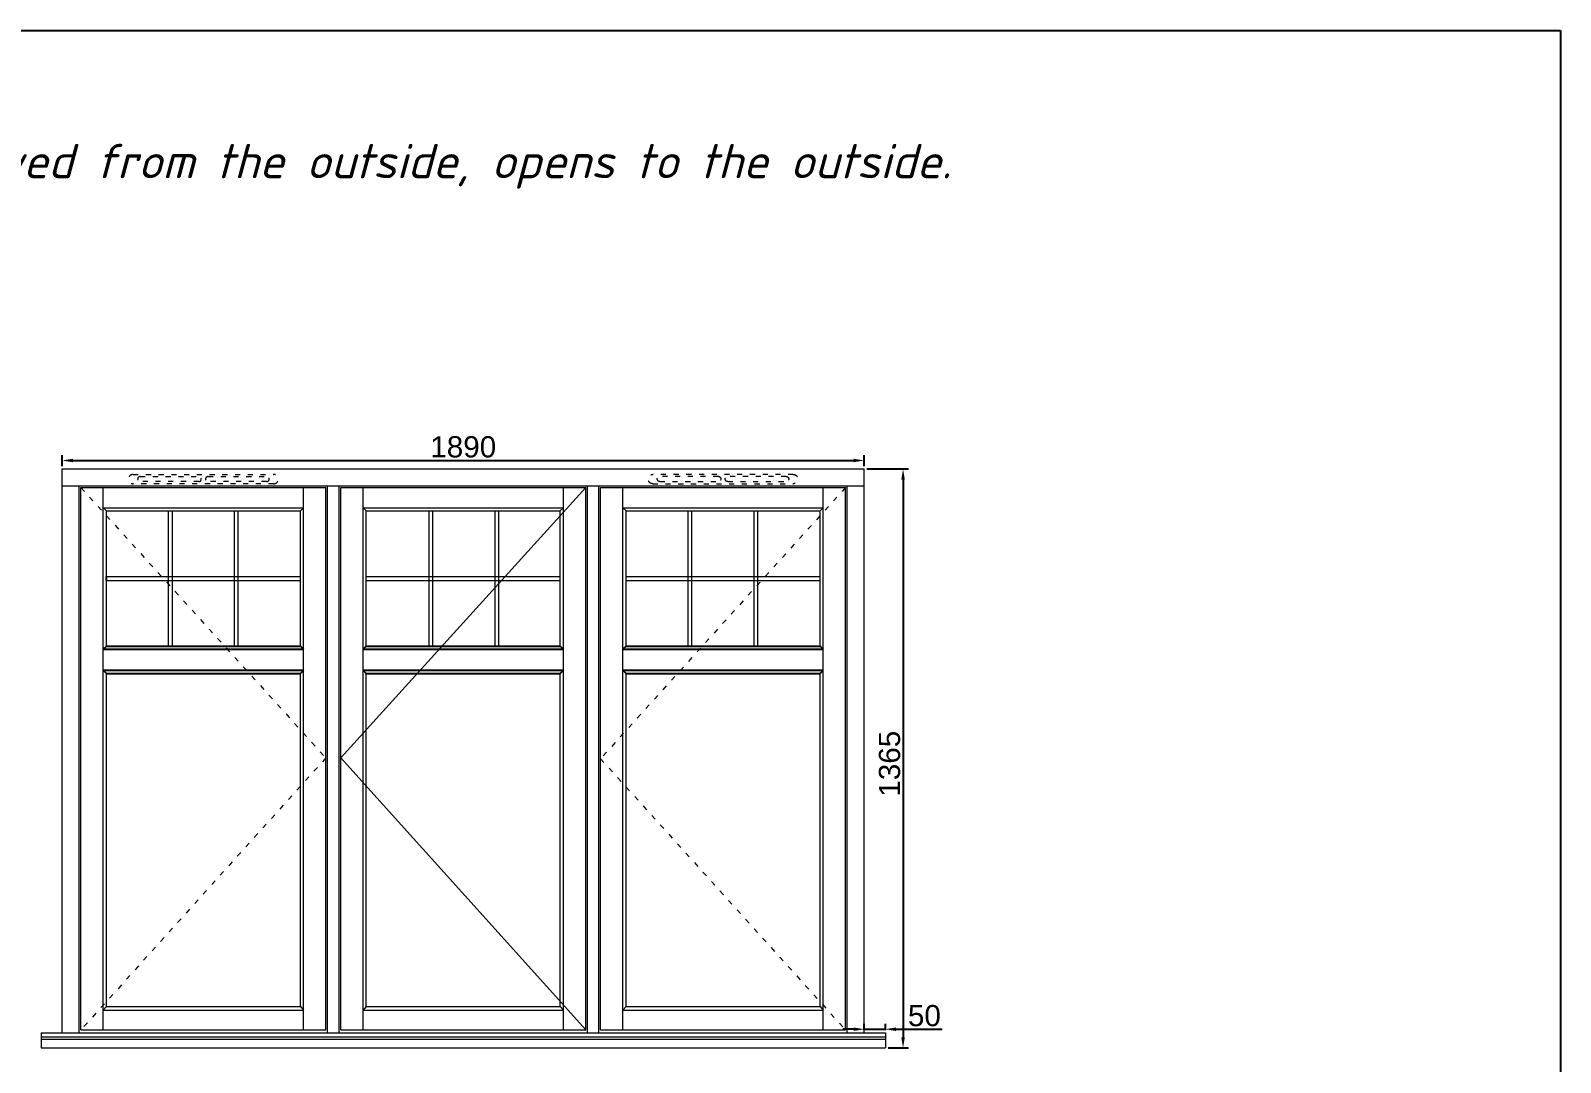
# Model space of a CAD drawing. Header units: millimetres. Extents: x 0 to 182016, y 11 to 3710.
# Drawn here: x 62384 to 65989, y 1278 to 3710 of the extents above; entities that cross this region are included whole.
import ezdxf

# ---------------------------------------------------------------- set-up
doc = ezdxf.new("R2010")
doc.units = ezdxf.units.MM
doc.linetypes.add('ACAD_ISO03W100', pattern=[30, 12, -18])
doc.styles.add('ROMANS', font='stylu.ttf', dxfattribs={"oblique": 15})
doc.styles.get("Standard").update_dxf_attribs({"font": 'arial.ttf'})
doc.linetypes.add('TRACKS', pattern='A,3.81,[130,ltypeshp.shx,S=6.35,R=0,X=0,Y=0],3.81', length=7.62)
doc.dimstyles.new('Padidinti matmenys', dxfattribs={"dimscale": 10, "dimtxt": 5, "dimasz": 2.5, "dimexe": 1.25, "dimexo": 0.625, "dimtad": 1, "dimdec": 1, "dimtxsty": 'Standard', "dimcen": 2.5, "dimadec": 0, "dimazin": 0, "dimtfac": 1, "dimtdec": 1, "dimtmove": 0, "dimatfit": 3, "dimfxl": 1, "dimarcsym": 0})

# ---------------------------------------------------------------- blocks, each defined once
blk = doc.blocks.new('*D1077')
at = {"color": 0, "lineweight": -2, "transparency": 16777216}
for p, q in [((62458.2, 2683.4), (62458.2, 2709.6)), ((64348.1, 2683.4), (64348.1, 2709.6)), ((62483.2, 2697.1), (64323.1, 2697.1))]:
    blk.add_line(p, q, dxfattribs=at)
at = {"color": 0, "transparency": 16777216}
for points in [[(62483.2, 2701.2), (62483.2, 2692.9), (62458.2, 2697.1)], [(64323.1, 2701.2), (64323.1, 2692.9), (64348.1, 2697.1)]]:
    blk.add_solid(points, dxfattribs=at)
at = {"layer": 'Defpoints', "color": 0, "transparency": 16777216}
for p in [(62458.2, 2677.2), (64348.1, 2697.1), (64348.1, 2677.2)]:
    blk.add_point(p, dxfattribs=at)
at = {"color": 0, "lineweight": 5, "transparency": 16777216, "insert": (63403.2, 2728.9), "char_height": 50, "attachment_point": 5}
blk.add_mtext('1890', dxfattribs=at)
blk = doc.blocks.new('tv')
at = {"linetype": 'ACAD_ISO03W100', "lineweight": 5}
for p, q in [((29400.1, 41533.7), (29731.1, 41533.7)), ((29731.1, 41511.7), (29400.1, 41511.7))]:
    blk.add_line(p, q, dxfattribs=at)
for points in [[(29416.6, 41528.7), (29554.6, 41528.7, -1), (29554.6, 41516.7), (29416.6, 41516.7, -1)], [(29576.6, 41516.7, -1), (29576.6, 41528.7), (29714.6, 41528.7, -1), (29714.6, 41516.7)]]:
    blk.add_lwpolyline(points, format="xyb", close=True, dxfattribs=at)
for centre, start, end in [((29400.1, 41522.7), 90, 270), ((29731.1, 41522.7), 270, 90)]:
    blk.add_arc(centre, 11, start, end, dxfattribs=at)
blk = doc.blocks.new('*D1097')
at = {"color": 0, "lineweight": -2, "transparency": 16777216}
for p, q in [((64354.4, 2677.2), (64452.3, 2677.2)), ((64439.8, 2652.2), (64439.8, 1337.2)), ((64404.4, 1312.2), (64452.3, 1312.2))]:
    blk.add_line(p, q, dxfattribs=at)
at = {"color": 0, "transparency": 16777216}
for points in [[(64435.7, 2652.2), (64444, 2652.2), (64439.8, 2677.2)], [(64435.7, 1337.2), (64444, 1337.2), (64439.8, 1312.2)]]:
    blk.add_solid(points, dxfattribs=at)
at = {"layer": 'Defpoints', "color": 0, "transparency": 16777216}
for p in [(64348.1, 2677.2), (64398.1, 1312.2), (64439.8, 1312.2)]:
    blk.add_point(p, dxfattribs=at)
at = {"color": 0, "lineweight": 5, "transparency": 16777216, "insert": (64408.1, 1982.2), "char_height": 50, "attachment_point": 5, "rotation": 90}
blk.add_mtext('1365', dxfattribs=at)
blk = doc.blocks.new('*D1915')
at = {"color": 0, "lineweight": -2, "ltscale": 0.1, "transparency": 16777216}
for p, q in [((64323.1, 1356.3), (64298.1, 1356.3)), ((64348.1, 1353.8), (64348.1, 1368.8)), ((64348.1, 1356.3), (64398.1, 1356.3)), ((64398.1, 1353.8), (64398.1, 1368.8)), ((64423.1, 1356.3), (64532.1, 1356.3))]:
    blk.add_line(p, q, dxfattribs=at)
at = {"color": 0, "ltscale": 0.1, "transparency": 16777216}
for points in [[(64323.1, 1360.5), (64323.1, 1352.2), (64348.1, 1356.3)], [(64423.1, 1360.5), (64423.1, 1352.2), (64398.1, 1356.3)]]:
    blk.add_solid(points, dxfattribs=at)
at = {"layer": 'Defpoints', "color": 0, "ltscale": 0.1, "transparency": 16777216}
for p in [(64348.1, 1347.5), (64398.1, 1356.3), (64398.1, 1347.5)]:
    blk.add_point(p, dxfattribs=at)
at = {"color": 0, "ltscale": 0.1, "transparency": 16777216, "insert": (64490.1, 1388.1), "char_height": 50, "attachment_point": 5}
blk.add_mtext('50', dxfattribs=at)

msp = doc.modelspace()

# ---------------------------------------------------------------- linework, layer by layer
at = {"lineweight": 5}
for p, q in [((62458.1783256, 2677.192222), (64348.1450164, 2677.192222)), ((62458.1783256, 1347.5116013), (62458.1783256, 2677.192222)), ((64348.1450164, 1347.5116013), (64348.1450164, 2677.192222)), ((62458.1783256, 2637.1922216), (64348.1450164, 2637.1922216)), ((62498.1783256, 1347.5116013), (62498.1783256, 2637.1922216)), ((62502.1783256, 2633.1922216), (63079.5005561, 2633.1922216)), ((62502.1783256, 1354.9617728), (62502.1783256, 2633.1922216)), ((62554.8612317, 1354.9617728), (62554.8612317, 2633.1922216)), ((63026.8176504, 1354.9617728), (63026.8176504, 2633.1922216)), ((63079.5005561, 1354.9617728), (63079.5005561, 2633.1922216)), ((63083.5005561, 1347.5116013), (63083.5005561, 2637.1922216)), ((63110.5005561, 1347.5116013), (63110.5005561, 2637.1922216)), ((63114.5005561, 2633.1922216), (63691.8227859, 2633.1922216)), ((63114.5005561, 1354.9617728), (63114.5005561, 2633.1922216)), ((63167.1834618, 1354.9617728), (63167.1834618, 2633.1922216)), ((63639.1398805, 1354.9617728), (63639.1398805, 2633.1922216)), ((63691.8227862, 1354.9617728), (63691.8227862, 2633.1922216)), ((63695.8227863, 1347.5116013), (63695.8227863, 2637.1922216)), ((63722.8227863, 1347.5116013), (63722.8227863, 2637.1922216)), ((63726.8227863, 2633.1922216), (64304.145016, 2633.1922216)), ((63726.8227863, 1354.9617728), (63726.8227863, 2633.1922216)), ((63779.505692, 1354.9617728), (63779.505692, 2633.1922216)), ((64251.4621107, 1354.9617728), (64251.4621107, 2633.1922216)), ((64304.145016, 1354.9617728), (64304.145016, 2633.1922216)), ((64308.145016, 1347.5116013), (64308.145016, 2637.1922216)), ((62554.8612317, 2585.5093159), (63026.8176504, 2585.5093159)), ((62562.178326, 2578.1922216), (62554.8612317, 2585.5093159)), ((62562.178326, 2578.1922216), (63019.5005561, 2578.1922216)), ((62562.178326, 2259.6690019), (62562.178326, 2578.1922216)), ((62708.6227704, 2259.6690019), (62708.6227704, 2578.1922216)), ((62717.6227704, 2259.6690019), (62717.6227704, 2578.1922216)), ((62864.0672149, 2259.6690019), (62864.0672149, 2578.1922216)), ((62873.0672149, 2259.6690019), (62873.0672149, 2578.1922216)), ((63019.5005561, 2578.1922216), (63026.8176504, 2585.5093159)), ((63019.5005561, 2259.6690019), (63019.5005561, 2578.1922216)), ((63167.1834618, 2585.5093159), (63639.1398805, 2585.5093159)), ((63174.5005561, 2578.1922216), (63167.1834618, 2585.5093159)), ((63174.5005561, 2578.1922216), (63631.8227862, 2578.1922216)), ((63174.5005561, 2259.6690019), (63174.5005561, 2578.1922216)), ((63322.6897409, 2259.6690019), (63322.6897409, 2578.1922216)), ((63331.6897409, 2259.6690019), (63331.6897409, 2578.1922216)), ((63478.1341853, 2259.6690019), (63478.1341853, 2578.1922216)), ((63487.1341853, 2259.6690019), (63487.1341853, 2578.1922216)), ((63631.8227862, 2578.1922216), (63639.1398805, 2585.5093159)), ((63631.8227862, 2259.6690019), (63631.8227862, 2578.1922216)), ((63779.505692, 2585.5093159), (64251.4621107, 2585.5093159)), ((63786.8227863, 2578.1922216), (63779.505692, 2585.5093159)), ((63786.8227863, 2578.1922216), (64244.1450164, 2578.1922216)), ((63786.8227863, 2259.6690019), (63786.8227863, 2578.1922216)), ((63933.2672307, 2259.6690019), (63933.2672307, 2578.1922216)), ((63942.2672307, 2259.6690019), (63942.2672307, 2578.1922216)), ((64088.7116752, 2259.6690019), (64088.7116752, 2578.1922216)), ((64097.7116752, 2259.6690019), (64097.7116752, 2578.1922216)), ((64244.1450164, 2578.1922216), (64251.4621107, 2585.5093159)), ((64244.1450164, 2259.6690019), (64244.1450164, 2578.1922216)), ((62562.178326, 2423.4306118), (63019.5005561, 2423.4306118)), ((63174.5005561, 2423.4306118), (63631.8227862, 2423.4306118)), ((63786.8227863, 2423.4306118), (64244.1450164, 2423.4306118)), ((62562.178326, 2414.4306118), (63019.5005561, 2414.4306118)), ((63174.5005561, 2414.4306118), (63631.8227862, 2414.4306118)), ((63786.8227863, 2414.4306118), (64244.1450164, 2414.4306118)), ((62562.178326, 1409.9617728), (62562.178326, 2194.6690019)), ((63019.5005561, 1409.9617728), (63019.5005561, 2194.6690019)), ((63174.5005561, 1409.9617728), (63174.5005561, 2194.6690019)), ((63631.8227862, 1409.9617728), (63631.8227862, 2194.6690019)), ((63786.8227863, 1409.9617728), (63786.8227863, 2194.6690019)), ((64244.1450164, 1409.9617728), (64244.1450164, 2194.6690019)), ((62562.178326, 1409.9617728), (62554.8612317, 1400.980399)), ((62562.178326, 1409.9617728), (63019.5005561, 1409.9617728)), ((63019.5005561, 1409.9617728), (63026.8176504, 1400.980399)), ((63174.5005561, 1409.9617728), (63167.1834618, 1400.980399)), ((63174.5005561, 1409.9617728), (63631.8227862, 1409.9617728)), ((63631.8227862, 1409.9617728), (63639.1398805, 1400.980399)), ((63786.8227863, 1409.9617728), (63779.505692, 1400.980399)), ((63786.8227863, 1409.9617728), (64244.1450164, 1409.9617728)), ((64244.1450164, 1409.9617728), (64251.4621107, 1400.980399)), ((62554.8612317, 1400.980399), (63026.8176504, 1400.980399)), ((63167.1834618, 1400.980399), (63639.1398805, 1400.980399)), ((63779.505692, 1400.980399), (64251.4621107, 1400.980399)), ((62408.1783256, 1347.5116013), (64398.1450164, 1347.5116013)), ((62408.1783256, 1347.5116013), (62408.1783256, 1312.1617728)), ((62408.1783256, 1338.734043), (64398.1450164, 1338.734043)), ((62502.1783256, 1354.9617728), (63079.5005561, 1354.9617728)), ((63114.5005561, 1354.9617728), (63691.8227859, 1354.9617728)), ((63726.8227863, 1354.9617728), (64304.145016, 1354.9617728)), ((64398.1450164, 1347.5116013), (64398.1450164, 1312.1617728)), ((62408.1783256, 1332.7787661), (64398.1450164, 1332.7787661)), ((62408.1783256, 1312.1617728), (64398.1450164, 1312.1617728))]:
    msp.add_line(p, q, dxfattribs=at)
at = {"linetype": 'ACAD_ISO03W100', "lineweight": 5}
for p, q in [((62502.1783256, 2633.1922216), (63079.5005561, 1995.8020834)), ((64304.1450164, 2633.1922216), (63726.8227859, 1994.0769976)), ((63079.5005561, 1995.8020834), (62502.1783256, 1354.9617728)), ((63726.8227859, 1994.0769976), (64304.1450164, 1354.9617728))]:
    msp.add_line(p, q, dxfattribs=at)
at = {"color": 5, "linetype": 'TRACKS', "lineweight": 5}
for p, q in [((63691.8227862, 2633.1922216), (63114.5005558, 1995.8020834)), ((63114.5005558, 1995.8020834), (63691.8227862, 1354.9617728))]:
    msp.add_line(p, q, dxfattribs=at)
at = {"ltscale": 0.1}
for p, q in [((62562.178326, 2414.4306118), (62562.178326, 2423.4306118)), ((62554.8612317, 2252.3519076), (63026.8176504, 2252.3519076)), ((62562.178326, 2259.6690019), (63019.5005561, 2259.6690019)), ((63167.1834618, 2252.3519076), (63639.1398805, 2252.3519076)), ((63174.5005561, 2259.6690019), (63631.8227862, 2259.6690019)), ((63779.505692, 2252.3519076), (64251.4621107, 2252.3519076)), ((63786.8227863, 2259.6690019), (64244.1450164, 2259.6690019)), ((62554.8612317, 2202.7674281), (63026.8176504, 2202.7674281)), ((63167.1834618, 2202.7674281), (63639.1398805, 2202.7674281)), ((63779.505692, 2202.7674281), (64251.4621107, 2202.7674281)), ((62562.178326, 2194.6690019), (63019.5005561, 2194.6690019)), ((63174.5005561, 2194.6690019), (63631.8227862, 2194.6690019)), ((63786.8227863, 2194.6690019), (64244.1450164, 2194.6690019))]:
    msp.add_line(p, q, dxfattribs=at)
msp.add_lwpolyline([(65989.1074699, 3710.4502728), (65989.1074699, 10.9108603), (60489.792127, 10.9108603), (60489.792127, 3710.4502728)], close=True)
for points in [[(62554.8612317, 2252.3519076), (62562.178326, 2259.6690019)], [(63019.5005561, 2259.6690019), (63026.8176504, 2252.3519076)], [(63174.5005561, 2259.6690019), (63167.1834618, 2252.3519076)], [(63631.8227862, 2259.6690019), (63639.1398805, 2252.3519076)], [(63786.8227863, 2259.6690019), (63779.505692, 2252.3519076)], [(64244.1450164, 2259.6690019), (64251.4621107, 2252.3519076)], [(62562.178326, 2194.6690019), (62554.8612317, 2202.7674281)], [(63026.8176504, 2202.7674281), (63019.5005561, 2194.6690019)], [(63167.1834618, 2202.7674281), (63174.5005561, 2194.6690019)], [(63639.1398805, 2202.7674281), (63631.8227862, 2194.6690019)], [(63779.505692, 2202.7674281), (63786.8227863, 2194.6690019)], [(64244.1450164, 2194.6690019), (64251.4621107, 2202.7674281)]]:
    msp.add_lwpolyline(points, dxfattribs=at)

# ---------------------------------------------------------------- block references
at = {"color": 1}
msp.add_blockref('tv', (33225.2566088, -38869.4906216), dxfattribs=at)
at = {"color": 1, "xscale": -1}
msp.add_blockref('tv', (93581.0667335, -38869.4906216), dxfattribs=at)

# ---------------------------------------------------------------- texts
at = {"lineweight": 0, "insert": (62135.9906673, 3443.1762634), "char_height": 80.838163663, "attachment_point": 1, "style": 'ROMANS'}
msp.add_mtext('{\\fISOCPEUR|b0|i0|c186|p34;Viewed from the outside, opens to the outside.}', dxfattribs=at)

# ---------------------------------------------------------------- dimensions: what is measured, and where the dimension line sits
at = {"color": 1, "lineweight": 5}
dim = msp.add_linear_dim(base=(64348.1450164, 2697.0782114), p1=(62458.1783256, 2677.192222), p2=(64348.1450164, 2677.192222), dimstyle='Padidinti matmenys', dxfattribs=at)
dim.commit()
dim.dimension.update_dxf_attribs({"geometry": '*D1077', "text_midpoint": (63403.161671, 2728.8568608)})
dim = msp.add_linear_dim(base=(64439.8486448, 1312.1617728), p1=(64348.1450164, 2677.192222), p2=(64398.1450164, 1312.1617728), angle=90, dimstyle='Padidinti matmenys', dxfattribs=at)
dim.commit()
dim.dimension.update_dxf_attribs({"geometry": '*D1097', "text_midpoint": (64439.8486448, 1982.1769974), "dimtype": 160})
at = {"color": 1, "ltscale": 0.1}
dim = msp.add_linear_dim(base=(64398.1450164, 1356.3493894), p1=(64348.1450164, 1347.5116013), p2=(64398.1450164, 1347.5116013), dimstyle='Padidinti matmenys', dxfattribs=at)
dim.commit()
dim.dimension.update_dxf_attribs({"geometry": '*D1915', "text_midpoint": (64490.1214829, 1388.1280388)})

doc.saveas('drawing.dxf')
